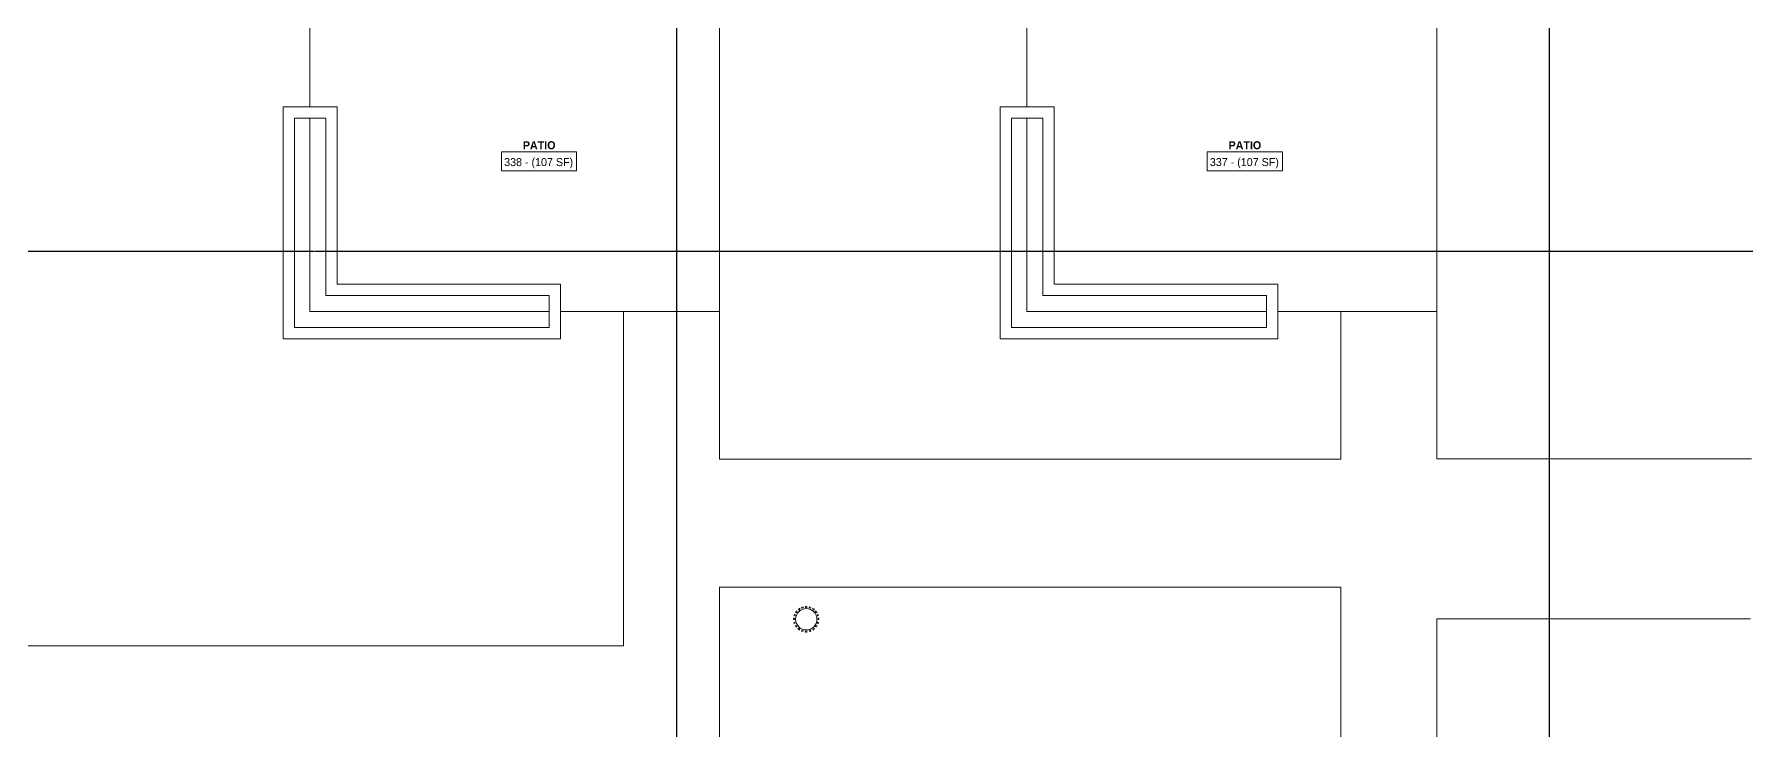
# Model space of a CAD drawing. Header units: inches. Extents: x -4093 to -1777, y 9773 to 12264.
# Drawn here: x -2741 to -2099, y 11008 to 11269 of the extents above; entities that cross this region are included whole.
import ezdxf

# ---------------------------------------------------------------- set-up
doc = ezdxf.new("R2010")
doc.units = ezdxf.units.IN
doc.header["$MEASUREMENT"] = 0
doc.linetypes.add('Grid Line 1_2_', pattern=[0.875, 0.5, -0.125, 0.125, -0.125])
for name, color, linetype, lineweight in [('0-1', 7, 'Continuous', 5), ('A-AREA-IDEN', 2, 'Continuous', 9), ('A-FLOR-2', 192, 'Continuous', 9), ('A-WALL-3', 113, 'Continuous', 9), ('M-EQPM', 50, 'Continuous', 9), ('S-GRID-1', 1, 'Grid Line 1_2_', 30)]:
    doc.layers.add(name, color=color, linetype=linetype, lineweight=lineweight)
doc.styles.add('Century Gothic', font='ufonts.com_century-gothic.ttf', dxfattribs={"height": 3})
doc.styles.add('Century Gothic_B', font='GOTHICB.TTF', dxfattribs={"height": 3})

# ---------------------------------------------------------------- blocks, each defined once
blk = doc.blocks.new('CTR - 1st Phase - Structure_rvt-1-BACKGROUND - 1ST FLOOR')
at = {"layer": 'S-GRID-1'}
for p, q in [((-2500.32, 9772.61), (-2500.32, 12247.5)), ((-2173.32, 9772.61), (-2173.32, 12247.5)), ((-1777.25, 11187.19), (-4076.95, 11187.19))]:
    blk.add_line(p, q, dxfattribs=at)
blk = doc.blocks.new('22142613 - Roof Drains - Type A - 15_ Strainer - 8_ Drain-2082947-BACKGROUND - 1ST FLOOR')
at = {"layer": 'M-EQPM'}
for p, q in [((-4.89, 0.36), (-4.41, 0.36)), ((-4.25, 1.23), (-4.71, 1.38)), ((-4.54, 1.85), (-4.09, 1.7)), ((-3.67, 2.47), (-4.06, 2.75)), ((-3.76, 3.15), (-3.37, 2.87)), ((-2.75, 3.47), (-3.03, 3.86)), ((-2.62, 4.14), (-2.34, 3.76)), ((-1.57, 4.14), (-1.72, 4.59)), ((-1.24, 4.74), (-1.09, 4.29)), ((-0.25, 4.42), (-0.25, 4.9)), ((0.25, 4.9), (0.25, 4.42)), ((1.09, 4.29), (1.24, 4.74)), ((1.72, 4.59), (1.57, 4.14)), ((2.34, 3.76), (2.62, 4.14)), ((3.03, 3.86), (2.75, 3.47)), ((3.37, 2.87), (3.76, 3.15)), ((4.06, 2.75), (3.67, 2.47)), ((4.09, 1.7), (4.54, 1.85)), ((4.71, 1.38), (4.25, 1.23)), ((4.41, 0.36), (4.89, 0.36)), ((-4.42, -0.14), (-4.9, -0.14)), ((-4.76, -1.17), (-4.3, -1.03)), ((-4.16, -1.51), (-4.62, -1.65)), ((-4.16, -2.6), (-3.77, -2.32)), ((-3.48, -2.73), (-3.87, -3.01)), ((-3.13, -3.77), (-2.85, -3.39)), ((-2.45, -3.69), (-2.73, -4.07)), ((-1.78, -4.57), (-1.63, -4.11)), ((-1.16, -4.27), (-1.31, -4.73)), ((-0.25, -4.9), (-0.25, -4.42)), ((0.25, -4.42), (0.25, -4.9)), ((1.31, -4.73), (1.16, -4.27)), ((1.63, -4.11), (1.78, -4.57)), ((2.73, -4.07), (2.45, -3.69)), ((2.85, -3.39), (3.13, -3.77)), ((3.87, -3.01), (3.48, -2.73)), ((3.77, -2.32), (4.16, -2.6)), ((4.62, -1.65), (4.16, -1.51)), ((4.3, -1.03), (4.76, -1.17)), ((4.9, -0.14), (4.42, -0.14))]:
    blk.add_line(p, q, dxfattribs=at)
for radius, start, end in [(4.43, 175.34537, 180), (4.43, 157.41475, 163.893), (4, 360, 180), (4.43, 139.61607, 146.09383), (4.43, 121.92953, 128.40667), (4.43, 104.32433, 110.80098), (4.43, 86.76177, 93.23823), (4.43, 69.19902, 75.67567), (4.43, 51.59333, 58.07047), (4.43, 33.90617, 40.38393), (4.43, 16.107, 22.58525), (4.43, 360, 4.65463), (4.43, 180, 181.82381), (4.43, 193.41475, 199.893), (4, 180, 360), (4.43, 211.61607, 218.09383), (4.43, 229.92953, 236.40667), (4.43, 248.32433, 254.80098), (4.43, 266.76177, 273.23823), (4.43, 285.19902, 291.67567), (4.43, 303.59333, 310.07047), (4.43, 321.90617, 328.38393), (4.43, 340.107, 346.58525), (4.43, 358.17619, 360)]:
    blk.add_arc((0, 0), radius, start, end, dxfattribs=at)

msp = doc.modelspace()

# ---------------------------------------------------------------- linework, layer by layer
at = {"layer": 'A-AREA-IDEN', "flags": 128}
for points in [[(-2566.1, 11224.47), (-2537.93, 11224.47), (-2537.93, 11217.3), (-2566.1, 11217.3)], [(-2301.57, 11224.47), (-2273.4, 11224.47), (-2273.4, 11217.3), (-2301.57, 11217.3)]]:
    msp.add_lwpolyline(points, close=True, dxfattribs=at)
at = {"layer": 'A-FLOR-2'}
for p, q in [((-2637.92, 11276.04), (-2637.92, 11241.39)), ((-2484.32, 11109.29), (-2484.32, 11276.04)), ((-2369.12, 11276.04), (-2369.12, 11241.39)), ((-2215.52, 11109.39), (-2215.52, 11276.04)), ((-2637.92, 11237.14), (-2637.92, 11164.59)), ((-2369.12, 11237.14), (-2369.12, 11164.59)), ((-2637.92, 11164.59), (-2548.17, 11164.59)), ((-2543.92, 11164.59), (-2484.32, 11164.59)), ((-2520.32, 11164.59), (-2520.32, 11039.29)), ((-2369.12, 11164.59), (-2279.37, 11164.59)), ((-2275.12, 11164.59), (-2215.52, 11164.59)), ((-2251.52, 11164.59), (-2251.52, 11109.29)), ((-2251.52, 11109.29), (-2484.32, 11109.29)), ((-2097.57, 11109.39), (-2215.52, 11109.39)), ((-2484.32, 10822.74), (-2484.32, 11061.29)), ((-2484.32, 11061.29), (-2251.52, 11061.29)), ((-2251.52, 11061.29), (-2251.52, 10934.19)), ((-2215.52, 10822.74), (-2215.52, 11049.39)), ((-2215.52, 11049.39), (-2097.89, 11049.39)), ((-2520.32, 11039.29), (-2772.32, 11039.29))]:
    msp.add_line(p, q, dxfattribs=at)
at = {"layer": 'A-WALL-3'}
for p, q in [((-2647.92, 11154.34), (-2647.92, 11241.39)), ((-2647.92, 11241.39), (-2627.67, 11241.39)), ((-2627.67, 11241.39), (-2627.67, 11174.84)), ((-2379.12, 11154.34), (-2379.12, 11241.39)), ((-2379.12, 11241.39), (-2358.87, 11241.39)), ((-2358.87, 11241.39), (-2358.87, 11174.84)), ((-2643.67, 11237.14), (-2643.67, 11158.59)), ((-2631.92, 11237.14), (-2643.67, 11237.14)), ((-2631.92, 11170.59), (-2631.92, 11237.14)), ((-2374.87, 11237.14), (-2374.87, 11158.59)), ((-2363.12, 11237.14), (-2374.87, 11237.14)), ((-2363.12, 11170.59), (-2363.12, 11237.14)), ((-2548.17, 11170.59), (-2631.92, 11170.59)), ((-2627.67, 11174.84), (-2543.92, 11174.84)), ((-2548.17, 11158.59), (-2548.17, 11170.59)), ((-2543.92, 11174.84), (-2543.92, 11154.34)), ((-2279.37, 11170.59), (-2363.12, 11170.59)), ((-2358.87, 11174.84), (-2275.12, 11174.84)), ((-2279.37, 11158.59), (-2279.37, 11170.59)), ((-2275.12, 11174.84), (-2275.12, 11154.34)), ((-2643.67, 11158.59), (-2548.17, 11158.59)), ((-2374.87, 11158.59), (-2279.37, 11158.59)), ((-2543.92, 11154.34), (-2647.92, 11154.34)), ((-2275.12, 11154.34), (-2379.12, 11154.34))]:
    msp.add_line(p, q, dxfattribs=at)

# ---------------------------------------------------------------- block references
at = {"layer": '0-1'}
msp.add_blockref('CTR - 1st Phase - Structure_rvt-1-BACKGROUND - 1ST FLOOR', (0, 0), dxfattribs=at)
at = {"layer": 'M-EQPM'}
msp.add_blockref('22142613 - Roof Drains - Type A - 15_ Strainer - 8_ Drain-2082947-BACKGROUND - 1ST FLOOR', (-2451.86, 11049.29), dxfattribs=at)

# ---------------------------------------------------------------- texts
at = {"layer": 'A-AREA-IDEN', "char_height": 3, "attachment_point": 1}
for s, insert, width, style in [('PATIO', (-2558.1, 11228.46), 14.645, 'Century Gothic_B'), ('PATIO', (-2293.57, 11228.46), 14.645, 'Century Gothic_B'), ('338 - (107 SF)', (-2565.1, 11222.14), 31.613, 'Century Gothic'), ('337 - (107 SF)', (-2300.57, 11222.14), 31.613, 'Century Gothic')]:
    msp.add_mtext(s, dxfattribs=dict(at, insert=insert, width=width, style=style))

doc.saveas('drawing.dxf')
